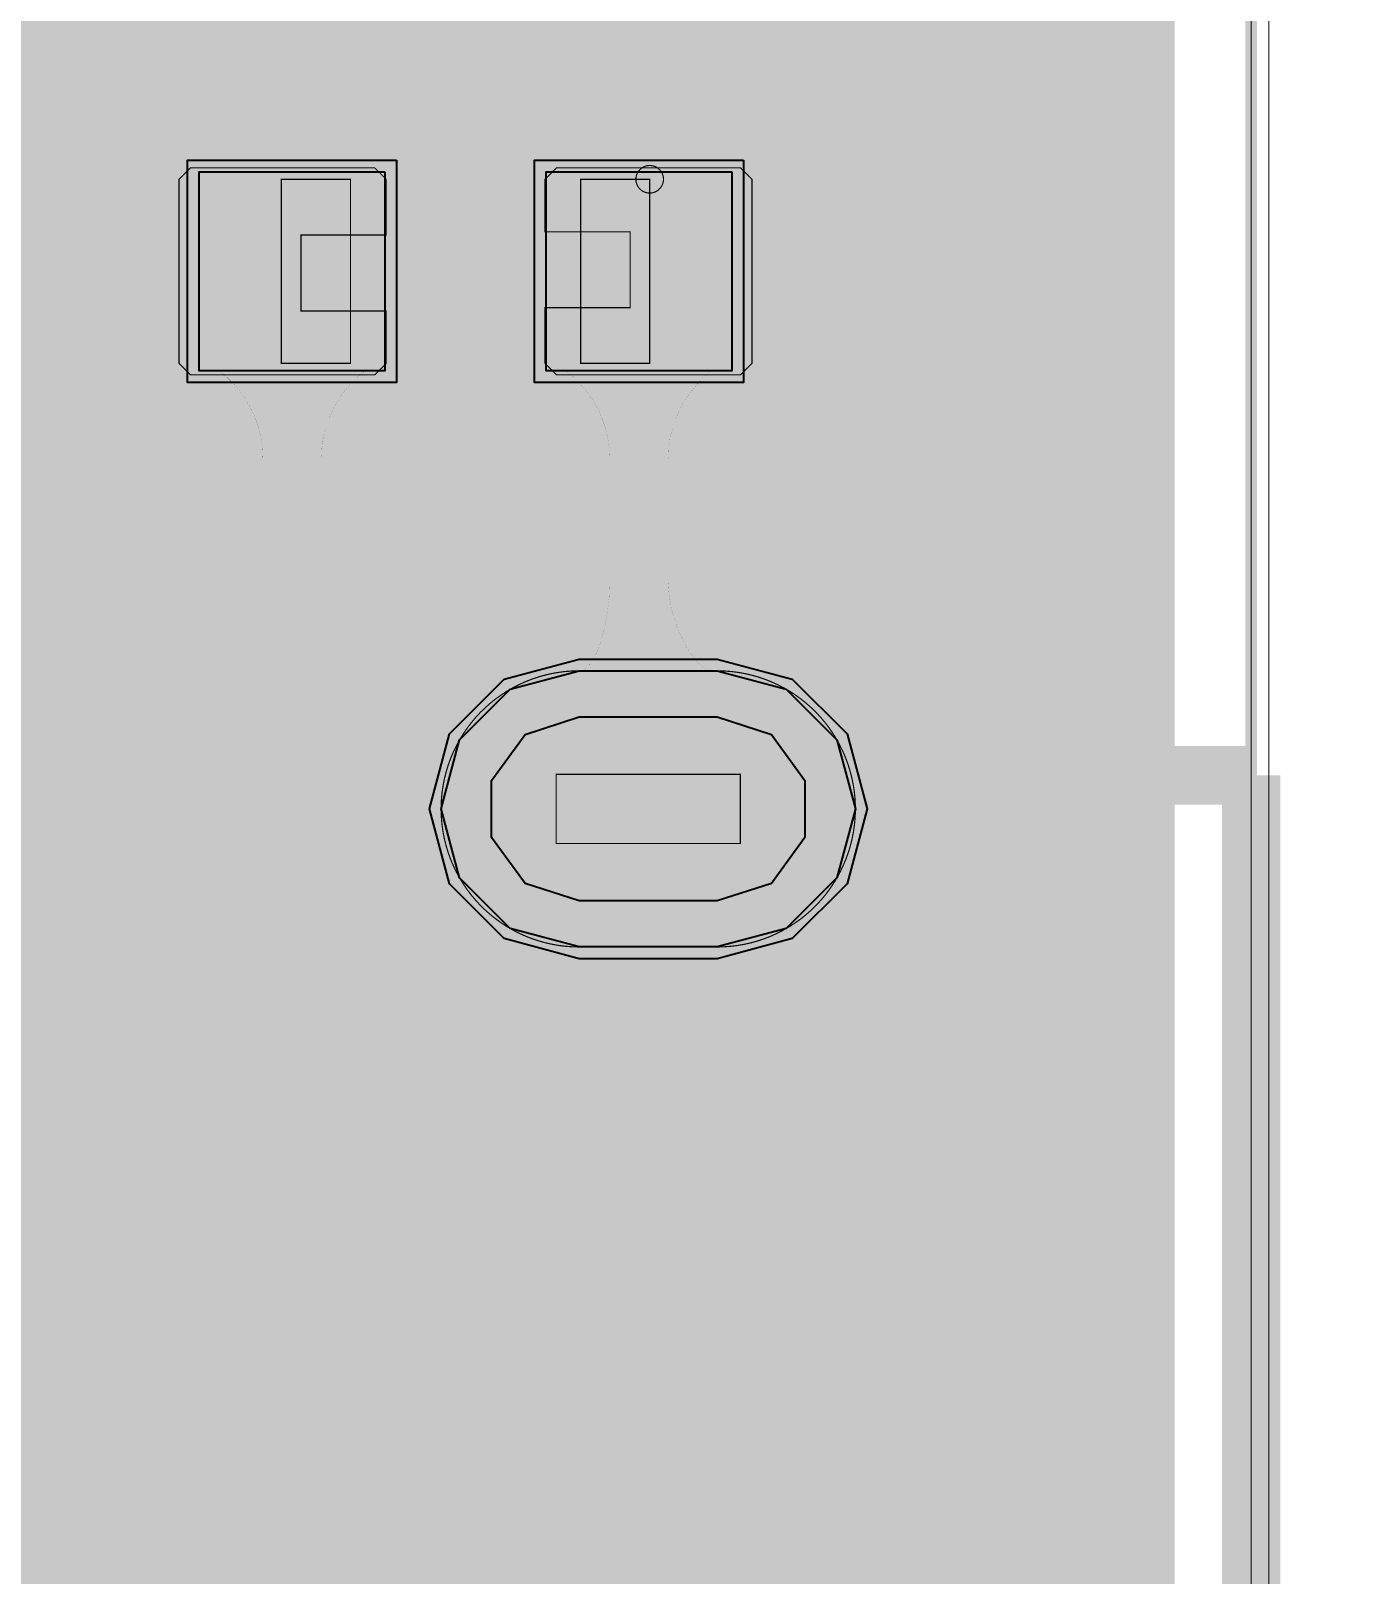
# Model space of a CAD drawing. Header units: millimetres. Extents: x 0 to 100, y -100 to 0.
# Drawn here: x 94.7 to 100.45, y -49 to -42.3 of the extents above; entities that cross this region are included whole.
import ezdxf

# ---------------------------------------------------------------- set-up
doc = ezdxf.new("R2010")
doc.units = ezdxf.units.MM
doc.header["$MEASUREMENT"] = 0
for name, color, linetype, true_color in [('Board-Outline-Layer', 7, 'Continuous', 0xff00ff), ('Bottom-Layer', 7, 'Continuous', 0x0000ff), ('Bottom-Paste-Mask-Layer', 7, 'Continuous', 0x800000), ('Bottom-Solder-Mask-Layer', 7, 'Continuous', 0xaa00ff), ('Component-Marking-Layer', 7, 'Continuous', 0x66ffcc), ('Component-Shape-Layer', 7, 'Continuous', 0x00cccc), ('Hole-Layer', 7, 'Continuous', 0x222222), ('Inner1', 7, 'Continuous', 0x999966), ('Inner2', 7, 'Continuous', 0x008000), ('Multi-Layer', 7, 'Continuous', 0xc0c0c0), ('Pin-Soldering-Layer', 7, 'Continuous', 0xcc9999), ('Top-Layer', 7, 'Continuous', 0xff0000), ('Top-Paste-Mask-Layer', 7, 'Continuous', 0x808080), ('Top-Silkscreen-Layer', 7, 'Continuous', 0xffcc00), ('Top-Solder-Mask-Layer', 7, 'Continuous', 0x800080)]:
    doc.layers.add(name, color=color, linetype=linetype, true_color=true_color)

msp = doc.modelspace()

# ---------------------------------------------------------------- hatches: boundary and pattern name
at = {"layer": 'Bottom-Layer'}
for points in [[(99.6419, -0.3581), (99.6419, -99.6419), (0.3581, -99.6419), (0.3581, -0.3581)], [(97.08, -46.634), (97.68, -46.634), (98.0957, -46.5392), (98.4291, -46.2733), (98.6141, -45.8891), (98.6141, -45.4627), (98.4291, -45.0785), (98.0957, -44.8126), (97.68, -44.7178), (97.08, -44.7178), (96.6643, -44.8126), (96.3309, -45.0785), (96.1459, -45.4627), (96.1459, -45.8891), (96.3309, -46.2733), (96.6643, -46.5392)], [(97.68, -45.0759), (97.98, -45.1563), (98.1996, -45.3759), (98.28, -45.6759), (98.1996, -45.9759), (97.98, -46.1955), (97.68, -46.2759), (97.08, -46.2759), (96.78, -46.1955), (96.5604, -45.9759), (96.48, -45.6759), (96.5604, -45.3759), (96.78, -45.1563), (97.08, -45.0759)]]:
    msp.add_hatch(color=256, dxfattribs=at).paths.add_polyline_path(points)
at = {"layer": 'Bottom-Paste-Mask-Layer'}
msp.add_hatch(color=256, dxfattribs=at).paths.add_polyline_path([(97.68, -45.0759), (97.98, -45.1563), (98.1996, -45.3759), (98.28, -45.6759), (98.1996, -45.9759), (97.98, -46.1955), (97.68, -46.2759), (97.08, -46.2759), (96.78, -46.1955), (96.5604, -45.9759), (96.48, -45.6759), (96.5604, -45.3759), (96.78, -45.1563), (97.08, -45.0759)])
at = {"layer": 'Bottom-Solder-Mask-Layer'}
msp.add_hatch(color=256, dxfattribs=at).paths.add_polyline_path([(97.68, -45.0249), (98.0055, -45.1121), (98.2438, -45.3504), (98.331, -45.6759), (98.2438, -46.0014), (98.0055, -46.2397), (97.68, -46.3269), (97.08, -46.3269), (96.7545, -46.2397), (96.5162, -46.0014), (96.429, -45.6759), (96.5162, -45.3504), (96.7545, -45.1121), (97.08, -45.0249)])
at = {"layer": 'Component-Marking-Layer'}
msp.add_hatch(color=256, dxfattribs=at).paths.add_polyline_path([(97.3264, -42.9401, 1), (97.4463, -42.9401, 1)])
msp.add_hatch(color=256, dxfattribs=at).paths.add_polyline_path([(97.3264, -42.9401, 1), (97.4463, -42.9401, 1)])
at = {"layer": 'Hole-Layer'}
msp.add_hatch(color=256, dxfattribs=at).paths.add_polyline_path([(97.6802, -45.276), (97.9153, -45.3524), (98.0606, -45.5524), (98.0606, -45.7997), (97.9153, -45.9997), (97.6802, -46.076), (97.0802, -46.076), (96.845, -45.9997), (96.6997, -45.7997), (96.6997, -45.5524), (96.845, -45.3524), (97.0802, -45.276)])
at = {"layer": 'Inner1'}
for points in [[(99.6419, -0.3581), (99.6419, -99.6419), (0.3581, -99.6419), (0.3581, -0.3581)], [(97.08, -46.634), (97.68, -46.634), (98.0957, -46.5392), (98.4291, -46.2733), (98.6141, -45.8891), (98.6141, -45.4627), (98.4291, -45.0785), (98.0957, -44.8126), (97.68, -44.7178), (97.08, -44.7178), (96.6643, -44.8126), (96.3309, -45.0785), (96.1459, -45.4627), (96.1459, -45.8891), (96.3309, -46.2733), (96.6643, -46.5392)]]:
    msp.add_hatch(color=256, dxfattribs=at).paths.add_polyline_path(points)
at = {"layer": 'Inner2'}
for points in [[(99.6419, -0.3581), (99.6419, -99.6419), (0.3581, -99.6419), (0.3581, -0.3581)], [(97.08, -46.634), (97.68, -46.634), (98.0957, -46.5392), (98.4291, -46.2733), (98.6141, -45.8891), (98.6141, -45.4627), (98.4291, -45.0785), (98.0957, -44.8126), (97.68, -44.7178), (97.08, -44.7178), (96.6643, -44.8126), (96.3309, -45.0785), (96.1459, -45.4627), (96.1459, -45.8891), (96.3309, -46.2733), (96.6643, -46.5392)]]:
    msp.add_hatch(color=256, dxfattribs=at).paths.add_polyline_path(points)
at = {"layer": 'Multi-Layer'}
msp.add_hatch(color=256, dxfattribs=at).paths.add_polyline_path([(97.68, -45.0759), (97.98, -45.1563), (98.1996, -45.3759), (98.28, -45.6759), (98.1996, -45.9759), (97.98, -46.1955), (97.68, -46.2759), (97.08, -46.2759), (96.78, -46.1955), (96.5604, -45.9759), (96.48, -45.6759), (96.5604, -45.3759), (96.78, -45.1563), (97.08, -45.0759)])
msp.add_hatch(color=256, dxfattribs=at).paths.add_polyline_path([(97.68, -45.0759), (97.98, -45.1563), (98.1996, -45.3759), (98.28, -45.6759), (98.1996, -45.9759), (97.98, -46.1955), (97.68, -46.2759), (97.08, -46.2759), (96.78, -46.1955), (96.5604, -45.9759), (96.48, -45.6759), (96.5604, -45.3759), (96.78, -45.1563), (97.08, -45.0759)])
msp.add_hatch(color=256, dxfattribs=at).paths.add_polyline_path([(97.68, -45.0759), (97.98, -45.1563), (98.1996, -45.3759), (98.28, -45.6759), (98.1996, -45.9759), (97.98, -46.1955), (97.68, -46.2759), (97.08, -46.2759), (96.78, -46.1955), (96.5604, -45.9759), (96.48, -45.6759), (96.5604, -45.3759), (96.78, -45.1563), (97.08, -45.0759)])
at = {"layer": 'Pin-Soldering-Layer'}
for points in [[(95.7862, -42.9401), (96.0862, -42.9401), (96.0862, -43.7401), (95.7862, -43.7401)], [(95.7862, -42.9401), (96.0862, -42.9401), (96.0862, -43.7401), (95.7862, -43.7401)], [(97.3862, -42.9401), (97.3862, -43.7401), (97.0862, -43.7401), (97.0862, -42.9401)], [(97.3862, -42.9401), (97.3862, -43.7401), (97.0862, -43.7401), (97.0862, -42.9401)], [(96.9802, -45.826), (96.9802, -45.526), (97.7802, -45.526), (97.7802, -45.826)], [(96.9802, -45.826), (96.9802, -45.526), (97.7802, -45.526), (97.7802, -45.826)]]:
    msp.add_hatch(color=256, dxfattribs=at).paths.add_polyline_path(points)
at = {"layer": 'Top-Layer'}
for points in [[(99.6419, -0.3581), (99.6419, -99.6419), (0.3581, -99.6419), (0.3581, -0.3581)], [(96.2361, -42.9081), (96.2361, -43.7721), (95.4296, -43.7721), (95.4296, -42.9081)], [(97.7428, -42.9081), (97.7428, -43.7721), (96.9364, -43.7721), (96.9364, -42.9081)], [(97.68, -45.0759), (97.98, -45.1563), (98.1996, -45.3759), (98.28, -45.6759), (98.1996, -45.9759), (97.98, -46.1955), (97.68, -46.2759), (97.08, -46.2759), (96.78, -46.1955), (96.5604, -45.9759), (96.48, -45.6759), (96.5604, -45.3759), (96.78, -45.1563), (97.08, -45.0759)]]:
    msp.add_hatch(color=256, dxfattribs=at).paths.add_polyline_path(points)
at = {"layer": 'Top-Paste-Mask-Layer'}
for points in [[(95.3912, -43.7901), (95.3412, -43.7401), (95.3412, -42.9401), (95.3912, -42.8901), (96.1912, -42.8901), (96.2412, -42.9401), (96.2412, -43.1821), (95.8712, -43.1821), (95.8712, -43.5121), (96.2412, -43.5121), (96.2412, -43.7401), (96.1912, -43.7901)], [(95.3912, -43.7901), (95.3412, -43.7401), (95.3412, -42.9401), (95.3912, -42.8901), (96.1912, -42.8901), (96.2412, -42.9401), (96.2412, -43.1821), (95.8712, -43.1821), (95.8712, -43.5121), (96.2412, -43.5121), (96.2412, -43.7401), (96.1912, -43.7901)], [(97.7813, -42.8901), (97.8312, -42.9401), (97.8312, -43.7401), (97.7813, -43.7901), (96.9813, -43.7901), (96.9312, -43.7401), (96.9312, -43.4981), (97.3012, -43.4981), (97.3012, -43.1681), (96.9312, -43.1681), (96.9312, -42.9401), (96.9813, -42.8901)], [(97.7813, -42.8901), (97.8312, -42.9401), (97.8312, -43.7401), (97.7813, -43.7901), (96.9813, -43.7901), (96.9312, -43.7401), (96.9312, -43.4981), (97.3012, -43.4981), (97.3012, -43.1681), (96.9312, -43.1681), (96.9312, -42.9401), (96.9813, -42.8901)], [(97.68, -45.0759), (97.98, -45.1563), (98.1996, -45.3759), (98.28, -45.6759), (98.1996, -45.9759), (97.98, -46.1955), (97.68, -46.2759), (97.08, -46.2759), (96.78, -46.1955), (96.5604, -45.9759), (96.48, -45.6759), (96.5604, -45.3759), (96.78, -45.1563), (97.08, -45.0759)], [(96.4817, -45.6311), (96.4847, -45.6013), (96.4892, -45.5717), (96.4951, -45.5424), (96.5025, -45.5134), (96.5113, -45.4848), (96.5215, -45.4567), (96.5331, -45.4291), (96.5461, -45.4022), (96.5605, -45.3759), (96.576, -45.3504), (96.5929, -45.3257), (96.611, -45.3018), (96.6302, -45.2789), (96.6505, -45.2569), (96.672, -45.2361), (96.6944, -45.2163), (96.7178, -45.1976), (96.7421, -45.1802), (96.7672, -45.1639), (96.7931, -45.149), (96.8197, -45.1353), (96.847, -45.123), (96.8749, -45.1121), (96.9032, -45.1025), (96.932, -45.0944), (96.9612, -45.0878), (96.9906, -45.0826), (97.0203, -45.0789), (97.0502, -45.0766), (97.0801, -45.0759), (97.6801, -45.0759), (97.71, -45.0766), (97.7398, -45.0789), (97.7695, -45.0826), (97.799, -45.0878), (97.8281, -45.0944), (97.8569, -45.1025), (97.8853, -45.1121), (97.9131, -45.123), (97.9404, -45.1353), (97.967, -45.149), (97.9929, -45.1639), (98.0181, -45.1802), (98.0423, -45.1976), (98.0657, -45.2163), (98.0882, -45.2361), (98.1096, -45.2569), (98.1299, -45.2789), (98.1491, -45.3018), (98.1672, -45.3257), (98.1841, -45.3504), (98.1997, -45.3759), (98.214, -45.4022), (98.227, -45.4291), (98.2386, -45.4567), (98.2488, -45.4848), (98.2576, -45.5134), (98.265, -45.5424), (98.2709, -45.5717), (98.2754, -45.6013), (98.2784, -45.6311), (98.2799, -45.6609), (98.2799, -45.6909), (98.2784, -45.7207), (98.2754, -45.7505), (98.2709, -45.7801), (98.265, -45.8094), (98.2576, -45.8384), (98.2488, -45.867), (98.2386, -45.8951), (98.227, -45.9227), (98.214, -45.9496), (98.1997, -45.9759), (98.1841, -46.0014), (98.1672, -46.0261), (98.1491, -46.05), (98.1299, -46.0729), (98.1096, -46.0948), (98.0882, -46.1157), (98.0657, -46.1355), (98.0423, -46.1542), (98.0181, -46.1716), (97.9929, -46.1879), (97.967, -46.2028), (97.9404, -46.2165), (97.9131, -46.2288), (97.8853, -46.2397), (97.8569, -46.2493), (97.8281, -46.2574), (97.799, -46.264), (97.7695, -46.2692), (97.7398, -46.2729), (97.71, -46.2752), (97.6801, -46.2759), (97.0801, -46.2759), (97.0502, -46.2752), (97.0203, -46.2729), (96.9906, -46.2692), (96.9612, -46.264), (96.932, -46.2574), (96.9032, -46.2493), (96.8749, -46.2397), (96.847, -46.2288), (96.8197, -46.2165), (96.7931, -46.2028), (96.7672, -46.1879), (96.7421, -46.1716), (96.7178, -46.1542), (96.6944, -46.1355), (96.672, -46.1157), (96.6505, -46.0948), (96.6302, -46.0729), (96.611, -46.05), (96.5929, -46.0261), (96.576, -46.0014), (96.5605, -45.9759), (96.5461, -45.9496), (96.5331, -45.9227), (96.5215, -45.8951), (96.5113, -45.867), (96.5025, -45.8384), (96.4951, -45.8094), (96.4892, -45.7801), (96.4847, -45.7505), (96.4817, -45.7207), (96.4802, -45.6909), (96.4802, -45.6609)], [(96.4817, -45.6311), (96.4847, -45.6013), (96.4892, -45.5717), (96.4951, -45.5424), (96.5025, -45.5134), (96.5113, -45.4848), (96.5215, -45.4567), (96.5331, -45.4291), (96.5461, -45.4022), (96.5605, -45.3759), (96.576, -45.3504), (96.5929, -45.3257), (96.611, -45.3018), (96.6302, -45.2789), (96.6505, -45.2569), (96.672, -45.2361), (96.6944, -45.2163), (96.7178, -45.1976), (96.7421, -45.1802), (96.7672, -45.1639), (96.7931, -45.149), (96.8197, -45.1353), (96.847, -45.123), (96.8749, -45.1121), (96.9032, -45.1025), (96.932, -45.0944), (96.9612, -45.0878), (96.9906, -45.0826), (97.0203, -45.0789), (97.0502, -45.0766), (97.0801, -45.0759), (97.6801, -45.0759), (97.71, -45.0766), (97.7398, -45.0789), (97.7695, -45.0826), (97.799, -45.0878), (97.8281, -45.0944), (97.8569, -45.1025), (97.8853, -45.1121), (97.9131, -45.123), (97.9404, -45.1353), (97.967, -45.149), (97.9929, -45.1639), (98.0181, -45.1802), (98.0423, -45.1976), (98.0657, -45.2163), (98.0882, -45.2361), (98.1096, -45.2569), (98.1299, -45.2789), (98.1491, -45.3018), (98.1672, -45.3257), (98.1841, -45.3504), (98.1997, -45.3759), (98.214, -45.4022), (98.227, -45.4291), (98.2386, -45.4567), (98.2488, -45.4848), (98.2576, -45.5134), (98.265, -45.5424), (98.2709, -45.5717), (98.2754, -45.6013), (98.2784, -45.6311), (98.2799, -45.6609), (98.2799, -45.6909), (98.2784, -45.7207), (98.2754, -45.7505), (98.2709, -45.7801), (98.265, -45.8094), (98.2576, -45.8384), (98.2488, -45.867), (98.2386, -45.8951), (98.227, -45.9227), (98.214, -45.9496), (98.1997, -45.9759), (98.1841, -46.0014), (98.1672, -46.0261), (98.1491, -46.05), (98.1299, -46.0729), (98.1096, -46.0948), (98.0882, -46.1157), (98.0657, -46.1355), (98.0423, -46.1542), (98.0181, -46.1716), (97.9929, -46.1879), (97.967, -46.2028), (97.9404, -46.2165), (97.9131, -46.2288), (97.8853, -46.2397), (97.8569, -46.2493), (97.8281, -46.2574), (97.799, -46.264), (97.7695, -46.2692), (97.7398, -46.2729), (97.71, -46.2752), (97.6801, -46.2759), (97.0801, -46.2759), (97.0502, -46.2752), (97.0203, -46.2729), (96.9906, -46.2692), (96.9612, -46.264), (96.932, -46.2574), (96.9032, -46.2493), (96.8749, -46.2397), (96.847, -46.2288), (96.8197, -46.2165), (96.7931, -46.2028), (96.7672, -46.1879), (96.7421, -46.1716), (96.7178, -46.1542), (96.6944, -46.1355), (96.672, -46.1157), (96.6505, -46.0948), (96.6302, -46.0729), (96.611, -46.05), (96.5929, -46.0261), (96.576, -46.0014), (96.5605, -45.9759), (96.5461, -45.9496), (96.5331, -45.9227), (96.5215, -45.8951), (96.5113, -45.867), (96.5025, -45.8384), (96.4951, -45.8094), (96.4892, -45.7801), (96.4847, -45.7505), (96.4817, -45.7207), (96.4802, -45.6909), (96.4802, -45.6609)]]:
    msp.add_hatch(color=256, dxfattribs=at).paths.add_polyline_path(points)
at = {"layer": 'Top-Solder-Mask-Layer'}
for points in [[(96.2869, -42.8573), (96.2869, -43.8229), (95.3788, -43.8229), (95.3788, -42.8573)], [(97.7936, -42.8573), (97.7936, -43.8229), (96.8856, -43.8229), (96.8856, -42.8573)], [(97.68, -45.0249), (98.0055, -45.1121), (98.2438, -45.3504), (98.331, -45.6759), (98.2438, -46.0014), (98.0055, -46.2397), (97.68, -46.3269), (97.08, -46.3269), (96.7545, -46.2397), (96.5162, -46.0014), (96.429, -45.6759), (96.5162, -45.3504), (96.7545, -45.1121), (97.08, -45.0249)]]:
    msp.add_hatch(color=256, dxfattribs=at).paths.add_polyline_path(points)

# ---------------------------------------------------------------- linework, layer by layer
at = {"layer": 'Board-Outline-Layer', "const_width": 0.0508}
msp.add_lwpolyline([(0, -100), (0, 0), (100, 0), (100, -100)], close=True, dxfattribs=at)
at = {"layer": 'Bottom-Layer'}
for points, const_width in [([(0, -100), (0, 0), (100, 0), (100, -100)], 0.00508), ([(99.6419, -0.3581), (99.6419, -99.6419), (0.3581, -99.6419), (0.3581, -0.3581)], 0.0508), ([(97.08, -46.634), (97.68, -46.634), (98.0957, -46.5392), (98.4291, -46.2733), (98.6141, -45.8891), (98.6141, -45.4627), (98.4291, -45.0785), (98.0957, -44.8126), (97.68, -44.7178), (97.08, -44.7178), (96.6643, -44.8126), (96.3309, -45.0785), (96.1459, -45.4627), (96.1459, -45.8891), (96.3309, -46.2733), (96.6643, -46.5392)], 0.0508)]:
    msp.add_lwpolyline(points, close=True, dxfattribs=dict(at, const_width=const_width))
at = {"layer": 'Bottom-Layer', "const_width": 0.0508}
for points in [[(97.38, -45.6759), (97.38, -44.8194)], [(97.38, -45.6759), (96.2234, -45.6759)], [(97.38, -45.6759), (97.38, -46.5324)], [(97.38, -45.6759), (98.5365, -45.6759)]]:
    msp.add_lwpolyline(points, dxfattribs=at)
at = {"layer": 'Bottom-Layer'}
msp.add_lwpolyline([(97.68, -45.0759), (97.98, -45.1563), (98.1996, -45.3759), (98.28, -45.6759), (98.1996, -45.9759), (97.98, -46.1955), (97.68, -46.2759), (97.08, -46.2759), (96.78, -46.1955), (96.5604, -45.9759), (96.48, -45.6759), (96.5604, -45.3759), (96.78, -45.1563), (97.08, -45.0759)], close=True, dxfattribs=at)
at = {"layer": 'Bottom-Paste-Mask-Layer'}
msp.add_lwpolyline([(97.68, -45.0759), (97.98, -45.1563), (98.1996, -45.3759), (98.28, -45.6759), (98.1996, -45.9759), (97.98, -46.1955), (97.68, -46.2759), (97.08, -46.2759), (96.78, -46.1955), (96.5604, -45.9759), (96.48, -45.6759), (96.5604, -45.3759), (96.78, -45.1563), (97.08, -45.0759)], close=True, dxfattribs=at)
at = {"layer": 'Bottom-Solder-Mask-Layer'}
msp.add_lwpolyline([(97.68, -45.0249), (98.0055, -45.1121), (98.2438, -45.3504), (98.331, -45.6759), (98.2438, -46.0014), (98.0055, -46.2397), (97.68, -46.3269), (97.08, -46.3269), (96.7545, -46.2397), (96.5162, -46.0014), (96.429, -45.6759), (96.5162, -45.3504), (96.7545, -45.1121), (97.08, -45.0249)], close=True, dxfattribs=at)
at = {"layer": 'Component-Marking-Layer', "const_width": 0.00508}
msp.add_lwpolyline([(97.3264, -42.9401, 1), (97.4463, -42.9401, 1)], format="xyb", close=True, dxfattribs=at)
msp.add_lwpolyline([(97.3264, -42.9401, 1), (97.4463, -42.9401, 1)], format="xyb", close=True, dxfattribs=at)
at = {"layer": 'Component-Shape-Layer', "const_width": 0.0508}
for points in [[(97.3862, -42.9401), (97.3862, -43.7401), (95.7862, -43.7401), (95.7862, -42.9401)], [(97.3862, -42.9401), (97.3862, -43.7401), (95.7862, -43.7401), (95.7862, -42.9401)], [(99.9998, -54.471), (92.6498, -54.471), (92.6498, -45.531), (99.9998, -45.531)], [(99.9998, -54.471), (92.6498, -54.471), (92.6498, -45.531), (99.9998, -45.531)]]:
    msp.add_lwpolyline(points, close=True, dxfattribs=at)
at = {"layer": 'Hole-Layer'}
msp.add_lwpolyline([(97.6802, -45.276), (97.9153, -45.3524), (98.0606, -45.5524), (98.0606, -45.7997), (97.9153, -45.9997), (97.6802, -46.076), (97.0802, -46.076), (96.845, -45.9997), (96.6997, -45.7997), (96.6997, -45.5524), (96.845, -45.3524), (97.0802, -45.276)], close=True, dxfattribs=at)
at = {"layer": 'Inner1'}
for points, const_width in [([(0, -100), (0, 0), (100, 0), (100, -100)], 0.00508), ([(99.6419, -0.3581), (99.6419, -99.6419), (0.3581, -99.6419), (0.3581, -0.3581)], 0.0508), ([(97.08, -46.634), (97.68, -46.634), (98.0957, -46.5392), (98.4291, -46.2733), (98.6141, -45.8891), (98.6141, -45.4627), (98.4291, -45.0785), (98.0957, -44.8126), (97.68, -44.7178), (97.08, -44.7178), (96.6643, -44.8126), (96.3309, -45.0785), (96.1459, -45.4627), (96.1459, -45.8891), (96.3309, -46.2733), (96.6643, -46.5392)], 0.0508)]:
    msp.add_lwpolyline(points, close=True, dxfattribs=dict(at, const_width=const_width))
at = {"layer": 'Inner1', "const_width": 0.0508}
for points in [[(97.38, -45.6759), (97.38, -44.8194)], [(97.38, -45.6759), (96.2234, -45.6759)], [(97.38, -45.6759), (97.38, -46.5324)], [(97.38, -45.6759), (98.5365, -45.6759)]]:
    msp.add_lwpolyline(points, dxfattribs=at)
at = {"layer": 'Inner2'}
for points, const_width in [([(0, -99.9492), (0, 0), (100.0762, 0), (100.0762, -99.9492)], 0.00508), ([(99.6419, -0.3581), (99.6419, -99.6419), (0.3581, -99.6419), (0.3581, -0.3581)], 0.0508), ([(97.08, -46.634), (97.68, -46.634), (98.0957, -46.5392), (98.4291, -46.2733), (98.6141, -45.8891), (98.6141, -45.4627), (98.4291, -45.0785), (98.0957, -44.8126), (97.68, -44.7178), (97.08, -44.7178), (96.6643, -44.8126), (96.3309, -45.0785), (96.1459, -45.4627), (96.1459, -45.8891), (96.3309, -46.2733), (96.6643, -46.5392)], 0.0508)]:
    msp.add_lwpolyline(points, close=True, dxfattribs=dict(at, const_width=const_width))
at = {"layer": 'Inner2', "const_width": 0.0508}
for points in [[(97.38, -45.6759), (97.38, -44.8194)], [(97.38, -45.6759), (96.2234, -45.6759)], [(97.38, -45.6759), (97.38, -46.5324)], [(97.38, -45.6759), (98.5365, -45.6759)]]:
    msp.add_lwpolyline(points, dxfattribs=at)
at = {"layer": 'Multi-Layer'}
msp.add_lwpolyline([(97.68, -45.0759), (97.98, -45.1563), (98.1996, -45.3759), (98.28, -45.6759), (98.1996, -45.9759), (97.98, -46.1955), (97.68, -46.2759), (97.08, -46.2759), (96.78, -46.1955), (96.5604, -45.9759), (96.48, -45.6759), (96.5604, -45.3759), (96.78, -45.1563), (97.08, -45.0759)], close=True, dxfattribs=at)
msp.add_lwpolyline([(97.68, -45.0759), (97.98, -45.1563), (98.1996, -45.3759), (98.28, -45.6759), (98.1996, -45.9759), (97.98, -46.1955), (97.68, -46.2759), (97.08, -46.2759), (96.78, -46.1955), (96.5604, -45.9759), (96.48, -45.6759), (96.5604, -45.3759), (96.78, -45.1563), (97.08, -45.0759)], close=True, dxfattribs=at)
msp.add_lwpolyline([(97.68, -45.0759), (97.98, -45.1563), (98.1996, -45.3759), (98.28, -45.6759), (98.1996, -45.9759), (97.98, -46.1955), (97.68, -46.2759), (97.08, -46.2759), (96.78, -46.1955), (96.5604, -45.9759), (96.48, -45.6759), (96.5604, -45.3759), (96.78, -45.1563), (97.08, -45.0759)], close=True, dxfattribs=at)
at = {"layer": 'Pin-Soldering-Layer', "const_width": 0.00508}
for points in [[(95.7862, -42.9401), (96.0862, -42.9401), (96.0862, -43.7401), (95.7862, -43.7401)], [(95.7862, -42.9401), (96.0862, -42.9401), (96.0862, -43.7401), (95.7862, -43.7401)], [(97.3862, -42.9401), (97.3862, -43.7401), (97.0862, -43.7401), (97.0862, -42.9401)], [(97.3862, -42.9401), (97.3862, -43.7401), (97.0862, -43.7401), (97.0862, -42.9401)], [(96.9802, -45.826), (96.9802, -45.526), (97.7802, -45.526), (97.7802, -45.826)], [(96.9802, -45.826), (96.9802, -45.526), (97.7802, -45.526), (97.7802, -45.826)]]:
    msp.add_lwpolyline(points, close=True, dxfattribs=at)
at = {"layer": 'Top-Layer'}
for points, const_width in [([(0, -99.9492), (0, 0), (100.0762, 0), (100.0762, -99.9492)], 0.00508), ([(99.6419, -0.3581), (99.6419, -99.6419), (0.3581, -99.6419), (0.3581, -0.3581)], 0.0508), ([(97.2126, -44.6949), (97.4666, -44.6949), (97.4713, -44.755), (97.4844, -44.8187), (97.5044, -44.8824), (97.5299, -44.9425), (97.5594, -44.9955), (97.5914, -45.0378), (97.6245, -45.0658), (97.6409, -45.0733), (97.6571, -45.0759), (97.08, -45.0759), (97.0948, -45.0733), (97.1088, -45.0658), (97.1347, -45.0378), (97.1574, -44.9955), (97.1765, -44.9425), (97.1919, -44.8824), (97.2032, -44.8187), (97.2102, -44.755)], 0.000254)]:
    msp.add_lwpolyline(points, close=True, dxfattribs=dict(at, const_width=const_width))
for points, const_width in [([(94.5864, -48.594), (96.1759, -47.0045), (96.2811, -46.8471), (96.318, -46.6614), (96.318, -46.2568), (96.6549, -46.5346), (97.08, -46.634), (97.68, -46.634), (98.0957, -46.5392), (98.4291, -46.2733), (98.6141, -45.8891), (98.6141, -45.4627), (98.4291, -45.0785), (98.0957, -44.8126), (97.68, -44.7178), (97.08, -44.7178), (96.6549, -44.8172), (96.318, -45.095), (96.318, -44.1531), (96.3192, -44.1362), (96.3229, -44.1196), (96.4935, -44.0212), (96.5862, -43.8474), (96.7113, -44.0507), (96.9364, -44.1303), (97.7428, -44.1303), (97.9219, -44.0823), (98.053, -43.9512), (98.101, -43.7721), (98.101, -42.9081), (98.053, -42.729), (97.9219, -42.5979), (97.7428, -42.55), (96.9364, -42.55), (96.7113, -42.6295), (96.5862, -42.8328), (96.4611, -42.6295), (96.2361, -42.55), (95.4296, -42.55), (95.2506, -42.5979), (95.1195, -42.729), (95.0715, -42.9081), (95.0715, -43.7721), (95.1474, -43.9926), (95.3429, -44.1196), (95.3465, -44.1362), (95.3477, -44.1531), (95.3477, -46.4605), (94.3275, -47.4807)], 0.0508), ([(97.3396, -43.3401), (97.3396, -42.6516)], 0.0508), ([(95.8329, -43.3401), (95.8329, -46.6614)], 0.254), ([(97.3396, -43.3401), (97.3396, -45.6355)], 0.254), ([(97.3396, -43.3401), (97.9994, -43.3401)], 0.0508), ([(97.3396, -43.3401), (97.3396, -44.0287)], 0.0508), ([(97.38, -45.6759), (97.38, -44.8194)], 0.0508), ([(97.3396, -45.6355), (97.38, -45.6759)], 0.254), ([(97.38, -45.6759), (97.38, -46.5324)], 0.0508), ([(97.38, -45.6759), (98.5365, -45.6759)], 0.0508), ([(95.8329, -46.6614), (94.2433, -48.251)], 0.254)]:
    msp.add_lwpolyline(points, dxfattribs=dict(at, const_width=const_width))
for points in [[(96.2361, -42.9081), (96.2361, -43.7721), (95.4296, -43.7721), (95.4296, -42.9081)], [(97.7428, -42.9081), (97.7428, -43.7721), (96.9364, -43.7721), (96.9364, -42.9081)], [(97.68, -45.0759), (97.98, -45.1563), (98.1996, -45.3759), (98.28, -45.6759), (98.1996, -45.9759), (97.98, -46.1955), (97.68, -46.2759), (97.08, -46.2759), (96.78, -46.1955), (96.5604, -45.9759), (96.48, -45.6759), (96.5604, -45.3759), (96.78, -45.1563), (97.08, -45.0759)]]:
    msp.add_lwpolyline(points, close=True, dxfattribs=at)
at = {"layer": 'Top-Layer', "const_width": 0.000254}
for points in [[(95.9599, -44.1531), (95.7059, -44.1531, 0.236), (95.5154, -43.7721), (96.1504, -43.7721, 0.236)], [(97.4666, -44.1531), (97.2126, -44.1531, 0.236), (97.0221, -43.7721), (97.6571, -43.7721, 0.236)]]:
    msp.add_lwpolyline(points, format="xyb", close=True, dxfattribs=at)
at = {"layer": 'Top-Paste-Mask-Layer', "const_width": 0.00508}
for points in [[(95.3912, -43.7901), (95.3412, -43.7401), (95.3412, -42.9401), (95.3912, -42.8901), (96.1912, -42.8901), (96.2412, -42.9401), (96.2412, -43.1821), (95.8712, -43.1821), (95.8712, -43.5121), (96.2412, -43.5121), (96.2412, -43.7401), (96.1912, -43.7901)], [(95.3912, -43.7901), (95.3412, -43.7401), (95.3412, -42.9401), (95.3912, -42.8901), (96.1912, -42.8901), (96.2412, -42.9401), (96.2412, -43.1821), (95.8712, -43.1821), (95.8712, -43.5121), (96.2412, -43.5121), (96.2412, -43.7401), (96.1912, -43.7901)], [(97.7813, -42.8901), (97.8312, -42.9401), (97.8312, -43.7401), (97.7813, -43.7901), (96.9813, -43.7901), (96.9312, -43.7401), (96.9312, -43.4981), (97.3012, -43.4981), (97.3012, -43.1681), (96.9312, -43.1681), (96.9312, -42.9401), (96.9813, -42.8901)], [(97.7813, -42.8901), (97.8312, -42.9401), (97.8312, -43.7401), (97.7813, -43.7901), (96.9813, -43.7901), (96.9312, -43.7401), (96.9312, -43.4981), (97.3012, -43.4981), (97.3012, -43.1681), (96.9312, -43.1681), (96.9312, -42.9401), (96.9813, -42.8901)], [(96.4817, -45.6311), (96.4847, -45.6013), (96.4892, -45.5717), (96.4951, -45.5424), (96.5025, -45.5134), (96.5113, -45.4848), (96.5215, -45.4567), (96.5331, -45.4291), (96.5461, -45.4022), (96.5605, -45.3759), (96.576, -45.3504), (96.5929, -45.3257), (96.611, -45.3018), (96.6302, -45.2789), (96.6505, -45.2569), (96.672, -45.2361), (96.6944, -45.2163), (96.7178, -45.1976), (96.7421, -45.1802), (96.7672, -45.1639), (96.7931, -45.149), (96.8197, -45.1353), (96.847, -45.123), (96.8749, -45.1121), (96.9032, -45.1025), (96.932, -45.0944), (96.9612, -45.0878), (96.9906, -45.0826), (97.0203, -45.0789), (97.0502, -45.0766), (97.0801, -45.0759), (97.6801, -45.0759), (97.71, -45.0766), (97.7398, -45.0789), (97.7695, -45.0826), (97.799, -45.0878), (97.8281, -45.0944), (97.8569, -45.1025), (97.8853, -45.1121), (97.9131, -45.123), (97.9404, -45.1353), (97.967, -45.149), (97.9929, -45.1639), (98.0181, -45.1802), (98.0423, -45.1976), (98.0657, -45.2163), (98.0882, -45.2361), (98.1096, -45.2569), (98.1299, -45.2789), (98.1491, -45.3018), (98.1672, -45.3257), (98.1841, -45.3504), (98.1997, -45.3759), (98.214, -45.4022), (98.227, -45.4291), (98.2386, -45.4567), (98.2488, -45.4848), (98.2576, -45.5134), (98.265, -45.5424), (98.2709, -45.5717), (98.2754, -45.6013), (98.2784, -45.6311), (98.2799, -45.6609), (98.2799, -45.6909), (98.2784, -45.7207), (98.2754, -45.7505), (98.2709, -45.7801), (98.265, -45.8094), (98.2576, -45.8384), (98.2488, -45.867), (98.2386, -45.8951), (98.227, -45.9227), (98.214, -45.9496), (98.1997, -45.9759), (98.1841, -46.0014), (98.1672, -46.0261), (98.1491, -46.05), (98.1299, -46.0729), (98.1096, -46.0948), (98.0882, -46.1157), (98.0657, -46.1355), (98.0423, -46.1542), (98.0181, -46.1716), (97.9929, -46.1879), (97.967, -46.2028), (97.9404, -46.2165), (97.9131, -46.2288), (97.8853, -46.2397), (97.8569, -46.2493), (97.8281, -46.2574), (97.799, -46.264), (97.7695, -46.2692), (97.7398, -46.2729), (97.71, -46.2752), (97.6801, -46.2759), (97.0801, -46.2759), (97.0502, -46.2752), (97.0203, -46.2729), (96.9906, -46.2692), (96.9612, -46.264), (96.932, -46.2574), (96.9032, -46.2493), (96.8749, -46.2397), (96.847, -46.2288), (96.8197, -46.2165), (96.7931, -46.2028), (96.7672, -46.1879), (96.7421, -46.1716), (96.7178, -46.1542), (96.6944, -46.1355), (96.672, -46.1157), (96.6505, -46.0948), (96.6302, -46.0729), (96.611, -46.05), (96.5929, -46.0261), (96.576, -46.0014), (96.5605, -45.9759), (96.5461, -45.9496), (96.5331, -45.9227), (96.5215, -45.8951), (96.5113, -45.867), (96.5025, -45.8384), (96.4951, -45.8094), (96.4892, -45.7801), (96.4847, -45.7505), (96.4817, -45.7207), (96.4802, -45.6909), (96.4802, -45.6609)], [(96.4817, -45.6311), (96.4847, -45.6013), (96.4892, -45.5717), (96.4951, -45.5424), (96.5025, -45.5134), (96.5113, -45.4848), (96.5215, -45.4567), (96.5331, -45.4291), (96.5461, -45.4022), (96.5605, -45.3759), (96.576, -45.3504), (96.5929, -45.3257), (96.611, -45.3018), (96.6302, -45.2789), (96.6505, -45.2569), (96.672, -45.2361), (96.6944, -45.2163), (96.7178, -45.1976), (96.7421, -45.1802), (96.7672, -45.1639), (96.7931, -45.149), (96.8197, -45.1353), (96.847, -45.123), (96.8749, -45.1121), (96.9032, -45.1025), (96.932, -45.0944), (96.9612, -45.0878), (96.9906, -45.0826), (97.0203, -45.0789), (97.0502, -45.0766), (97.0801, -45.0759), (97.6801, -45.0759), (97.71, -45.0766), (97.7398, -45.0789), (97.7695, -45.0826), (97.799, -45.0878), (97.8281, -45.0944), (97.8569, -45.1025), (97.8853, -45.1121), (97.9131, -45.123), (97.9404, -45.1353), (97.967, -45.149), (97.9929, -45.1639), (98.0181, -45.1802), (98.0423, -45.1976), (98.0657, -45.2163), (98.0882, -45.2361), (98.1096, -45.2569), (98.1299, -45.2789), (98.1491, -45.3018), (98.1672, -45.3257), (98.1841, -45.3504), (98.1997, -45.3759), (98.214, -45.4022), (98.227, -45.4291), (98.2386, -45.4567), (98.2488, -45.4848), (98.2576, -45.5134), (98.265, -45.5424), (98.2709, -45.5717), (98.2754, -45.6013), (98.2784, -45.6311), (98.2799, -45.6609), (98.2799, -45.6909), (98.2784, -45.7207), (98.2754, -45.7505), (98.2709, -45.7801), (98.265, -45.8094), (98.2576, -45.8384), (98.2488, -45.867), (98.2386, -45.8951), (98.227, -45.9227), (98.214, -45.9496), (98.1997, -45.9759), (98.1841, -46.0014), (98.1672, -46.0261), (98.1491, -46.05), (98.1299, -46.0729), (98.1096, -46.0948), (98.0882, -46.1157), (98.0657, -46.1355), (98.0423, -46.1542), (98.0181, -46.1716), (97.9929, -46.1879), (97.967, -46.2028), (97.9404, -46.2165), (97.9131, -46.2288), (97.8853, -46.2397), (97.8569, -46.2493), (97.8281, -46.2574), (97.799, -46.264), (97.7695, -46.2692), (97.7398, -46.2729), (97.71, -46.2752), (97.6801, -46.2759), (97.0801, -46.2759), (97.0502, -46.2752), (97.0203, -46.2729), (96.9906, -46.2692), (96.9612, -46.264), (96.932, -46.2574), (96.9032, -46.2493), (96.8749, -46.2397), (96.847, -46.2288), (96.8197, -46.2165), (96.7931, -46.2028), (96.7672, -46.1879), (96.7421, -46.1716), (96.7178, -46.1542), (96.6944, -46.1355), (96.672, -46.1157), (96.6505, -46.0948), (96.6302, -46.0729), (96.611, -46.05), (96.5929, -46.0261), (96.576, -46.0014), (96.5605, -45.9759), (96.5461, -45.9496), (96.5331, -45.9227), (96.5215, -45.8951), (96.5113, -45.867), (96.5025, -45.8384), (96.4951, -45.8094), (96.4892, -45.7801), (96.4847, -45.7505), (96.4817, -45.7207), (96.4802, -45.6909), (96.4802, -45.6609)]]:
    msp.add_lwpolyline(points, close=True, dxfattribs=at)
at = {"layer": 'Top-Paste-Mask-Layer'}
msp.add_lwpolyline([(97.68, -45.0759), (97.98, -45.1563), (98.1996, -45.3759), (98.28, -45.6759), (98.1996, -45.9759), (97.98, -46.1955), (97.68, -46.2759), (97.08, -46.2759), (96.78, -46.1955), (96.5604, -45.9759), (96.48, -45.6759), (96.5604, -45.3759), (96.78, -45.1563), (97.08, -45.0759)], close=True, dxfattribs=at)
at = {"layer": 'Top-Silkscreen-Layer'}
for points, const_width in [([(96.16, -42.6795), (95.2011, -42.6795)], 0.1524), ([(95.2011, -42.6795), (95.2011, -44.0007)], 0.1524), ([(96.16, -42.6795), (95.2011, -42.6795)], 0.1524), ([(95.2011, -42.6795), (95.2011, -44.0007)], 0.1524), ([(97.0124, -42.6795), (97.9713, -42.6795)], 0.1524), ([(97.0124, -42.6795), (97.9713, -42.6795)], 0.1524), ([(97.9713, -42.6795), (97.9713, -44.0007)], 0.1524), ([(97.9713, -42.6795), (97.9713, -44.0007)], 0.1524), ([(95.2011, -44.0007), (96.16, -44.0007)], 0.1524), ([(95.2011, -44.0007), (96.16, -44.0007)], 0.1524), ([(97.9713, -44.0007), (97.0124, -44.0007)], 0.1524), ([(97.9713, -44.0007), (97.0124, -44.0007)], 0.1524), ([(96.282, -45.53), (94.4183, -45.53)], 0.254), ([(96.282, -45.53), (94.4183, -45.53)], 0.254), ([(100, -45.53), (98.5183, -45.53)], 0.254), ([(100, -45.53), (98.5183, -45.53)], 0.254), ([(100, -45.53), (100, -54.47)], 0.254), ([(100, -45.53), (100, -54.47)], 0.254)]:
    msp.add_lwpolyline(points, dxfattribs=dict(at, const_width=const_width))
at = {"layer": 'Top-Solder-Mask-Layer'}
for points in [[(96.2869, -42.8573), (96.2869, -43.8229), (95.3788, -43.8229), (95.3788, -42.8573)], [(97.7936, -42.8573), (97.7936, -43.8229), (96.8856, -43.8229), (96.8856, -42.8573)], [(97.68, -45.0249), (98.0055, -45.1121), (98.2438, -45.3504), (98.331, -45.6759), (98.2438, -46.0014), (98.0055, -46.2397), (97.68, -46.3269), (97.08, -46.3269), (96.7545, -46.2397), (96.5162, -46.0014), (96.429, -45.6759), (96.5162, -45.3504), (96.7545, -45.1121), (97.08, -45.0249)]]:
    msp.add_lwpolyline(points, close=True, dxfattribs=at)

doc.saveas('drawing.dxf')
